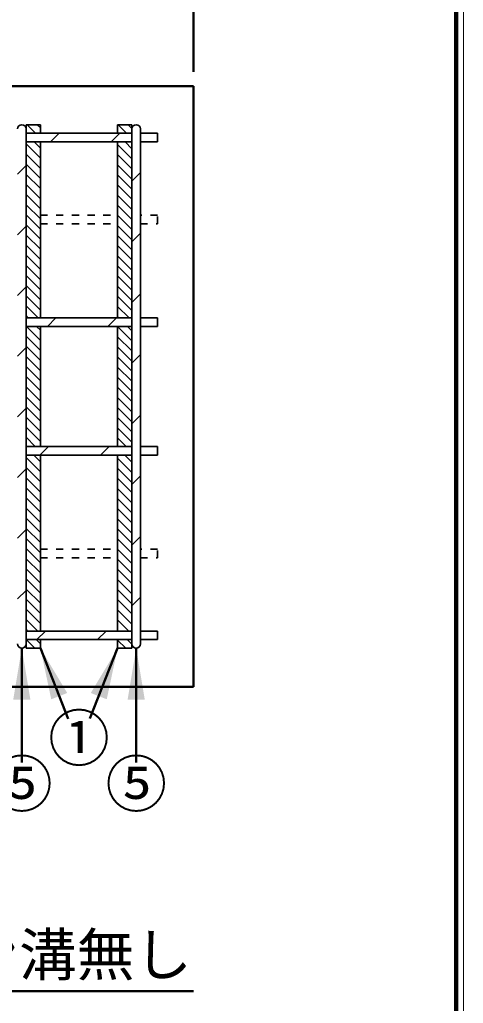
# Model space of a CAD drawing. Units: millimetres, scale not verified. Extents: x 100 to 4105, y 100 to 2870.
# Drawn here: x 3795 to 4105, y 1800 to 2487 of the extents above; entities that cross this region are included whole.
import ezdxf
from ezdxf.enums import TextEntityAlignment as Align

# ---------------------------------------------------------------- set-up
doc = ezdxf.new("R2010")
doc.units = ezdxf.units.MM
doc.header["$LTSCALE"] = 5
doc.linetypes.add('USER1', pattern=[2.2, 1, -1.2])
doc.layers.add('V-nasSTD', color=7, linetype='Continuous', lineweight=50)
doc.styles.add('ＭＳ ゴシック', font='')
doc.styles.get('ＭＳ ゴシック').set_extended_font_data('MS Gothic')

msp = doc.modelspace()

# ---------------------------------------------------------------- hatches: boundary and pattern name
at = {"layer": 'V-nasSTD'}
for points in [[(3802.213, 2011.855), (3796.213, 2047.855), (3790.213, 2011.855)], [(3822.384, 2014.351), (3816.8, 2012.156), (3809.213, 2047.855), (3827.968, 2016.546)], [(3844.458, 2016.546), (3863.213, 2047.855), (3855.626, 2012.156), (3850.042, 2014.351)], [(3882.213, 2011.855), (3876.213, 2047.855), (3870.213, 2011.855)]]:
    msp.add_hatch(color=256, dxfattribs=at).paths.add_polyline_path(points)

# ---------------------------------------------------------------- linework, layer by layer
at = {"layer": 'V-nasSTD', "lineweight": 100}
msp.add_line((4100, 105), (4100, 2865), dxfattribs=at)
at = {"layer": 'V-nasSTD'}
for p, q in [((3916.213, 2450.855), (3916.213, 2560.855)), ((3916.213, 2440.855), (1916.213, 2440.855)), ((3916.213, 2440.855), (3916.213, 2020.855)), ((3796.213, 1967.855), (3796.213, 2047.855)), ((3828.619, 1998.492), (3809.213, 2047.855)), ((3843.854, 1998.609), (3863.213, 2047.855)), ((3876.213, 1967.855), (3876.213, 2047.855)), ((1916.213, 2020.855), (3916.213, 2020.855)), ((3633.006, 1808.067), (3916.213, 1808.067))]:
    msp.add_line(p, q, dxfattribs=at)
at = {"layer": 'V-nasSTD', "lineweight": 35}
for p, q in [((3809.213, 2413.855), (3799.213, 2413.855)), ((3799.213, 2413.855), (3799.213, 2410.855)), ((3799.852, 2413.855), (3805.852, 2407.855)), ((3806.923, 2413.855), (3809.213, 2411.565)), ((3809.213, 2413.855), (3809.213, 2407.855)), ((3873.213, 2413.855), (3863.213, 2413.855)), ((3863.213, 2413.855), (3863.213, 2407.855)), ((3863.491, 2413.855), (3869.491, 2407.855)), ((3870.563, 2413.855), (3873.213, 2411.204)), ((3873.213, 2413.855), (3873.213, 2410.855)), ((3799.213, 2410.855), (3799.213, 2050.855)), ((3799.213, 2407.855), (3873.213, 2407.855)), ((3822.284, 2407.855), (3816.284, 2401.855)), ((3864.71, 2407.855), (3858.71, 2401.855)), ((3873.213, 2410.855), (3873.213, 2050.855)), ((3879.213, 2410.855), (3879.213, 2050.855)), ((3891.213, 2407.855), (3879.213, 2407.855)), ((3891.213, 2401.855), (3891.213, 2407.855)), ((3799.213, 2401.855), (3873.213, 2401.855)), ((3799.213, 2400.351), (3809.213, 2390.351)), ((3804.781, 2401.855), (3809.213, 2397.423)), ((3809.213, 2401.855), (3809.213, 2278.855)), ((3863.213, 2278.855), (3863.213, 2401.855)), ((3863.213, 2399.991), (3873.213, 2389.991)), ((3868.42, 2401.855), (3873.213, 2397.062)), ((3879.213, 2401.855), (3891.213, 2401.855)), ((3799.213, 2393.28), (3809.213, 2383.28)), ((3863.213, 2392.92), (3873.213, 2382.92)), ((3799.213, 2385.284), (3793.213, 2379.284)), ((3799.213, 2386.209), (3809.213, 2376.209)), ((3863.213, 2385.849), (3873.213, 2375.849)), ((3879.213, 2380.432), (3873.213, 2374.432)), ((3799.213, 2379.138), (3809.213, 2369.138)), ((3863.213, 2378.778), (3873.213, 2368.778)), ((3799.213, 2372.067), (3809.213, 2362.067)), ((3863.213, 2371.707), (3873.213, 2361.707)), ((3799.213, 2364.996), (3809.213, 2354.996)), ((3863.213, 2364.636), (3873.213, 2354.636)), ((3799.213, 2357.925), (3809.213, 2347.925)), ((3863.213, 2357.565), (3873.213, 2347.565)), ((3799.213, 2350.854), (3809.213, 2340.854)), ((3863.213, 2350.494), (3873.213, 2340.494)), ((3799.213, 2342.858), (3793.213, 2336.858)), ((3799.213, 2343.783), (3809.213, 2333.783)), ((3863.213, 2343.423), (3873.213, 2333.423)), ((3799.213, 2336.712), (3809.213, 2326.712)), ((3863.213, 2336.351), (3873.213, 2326.351)), ((3879.213, 2338.005), (3873.213, 2332.005)), ((3799.213, 2329.641), (3809.213, 2319.641)), ((3863.213, 2329.28), (3873.213, 2319.28)), ((3799.213, 2322.57), (3809.213, 2312.57)), ((3863.213, 2322.209), (3873.213, 2312.209)), ((3799.213, 2315.499), (3809.213, 2305.499)), ((3863.213, 2315.138), (3873.213, 2305.138)), ((3799.213, 2308.428), (3809.213, 2298.428)), ((3863.213, 2308.067), (3873.213, 2298.067)), ((3799.213, 2300.432), (3793.213, 2294.432)), ((3799.213, 2301.357), (3809.213, 2291.357)), ((3863.213, 2300.996), (3873.213, 2290.996)), ((3799.213, 2294.285), (3809.213, 2284.285)), ((3863.213, 2293.925), (3873.213, 2283.925)), ((3879.213, 2295.579), (3873.213, 2289.579)), ((3799.213, 2287.214), (3807.573, 2278.855)), ((3863.213, 2286.854), (3871.212, 2278.855)), ((3799.213, 2280.143), (3800.502, 2278.855)), ((3799.213, 2278.855), (3873.213, 2278.855)), ((3814.063, 2272.855), (3820.063, 2278.855)), ((3856.489, 2272.855), (3862.489, 2278.855)), ((3863.213, 2279.783), (3864.141, 2278.855)), ((3891.213, 2278.855), (3879.213, 2278.855)), ((3891.213, 2272.855), (3891.213, 2278.855)), ((3799.213, 2188.855), (3799.213, 2273.355)), ((3799.213, 2272.855), (3873.213, 2272.855)), ((3799.431, 2272.855), (3809.213, 2263.072)), ((3806.502, 2272.855), (3809.213, 2270.143)), ((3809.213, 2272.855), (3809.213, 2188.855)), ((3863.213, 2188.855), (3863.213, 2272.855)), ((3863.213, 2272.712), (3873.213, 2262.712)), ((3870.141, 2272.855), (3873.213, 2269.783)), ((3879.213, 2272.855), (3891.213, 2272.855)), ((3799.213, 2266.001), (3809.213, 2256.001)), ((3863.213, 2265.641), (3873.213, 2255.641)), ((3799.213, 2258.005), (3793.213, 2252.005)), ((3799.213, 2258.93), (3809.213, 2248.93)), ((3863.213, 2258.57), (3873.213, 2248.57)), ((3799.213, 2251.859), (3809.213, 2241.859)), ((3863.213, 2251.499), (3873.213, 2241.499)), ((3879.213, 2253.152), (3873.213, 2247.152)), ((3799.213, 2244.788), (3809.213, 2234.788)), ((3863.213, 2244.428), (3873.213, 2234.428)), ((3799.213, 2237.717), (3809.213, 2227.717)), ((3863.213, 2237.357), (3873.213, 2227.357)), ((3799.213, 2230.646), (3809.213, 2220.646)), ((3863.213, 2230.285), (3873.213, 2220.285)), ((3799.213, 2223.575), (3809.213, 2213.575)), ((3863.213, 2223.214), (3873.213, 2213.214)), ((3799.213, 2215.579), (3793.213, 2209.579)), ((3799.213, 2216.504), (3809.213, 2206.504)), ((3863.213, 2216.143), (3873.213, 2206.143)), ((3799.213, 2209.433), (3809.213, 2199.433)), ((3863.213, 2209.072), (3873.213, 2199.072)), ((3879.213, 2210.726), (3873.213, 2204.726)), ((3799.213, 2202.362), (3809.213, 2192.362)), ((3863.213, 2202.001), (3873.213, 2192.001)), ((3799.213, 2195.291), (3805.649, 2188.855)), ((3863.213, 2194.93), (3869.288, 2188.855)), ((3799.213, 2188.855), (3873.213, 2188.855)), ((3814.916, 2188.855), (3808.916, 2182.855)), ((3851.342, 2182.855), (3857.342, 2188.855)), ((3891.213, 2188.855), (3879.213, 2188.855)), ((3891.213, 2182.855), (3891.213, 2188.855)), ((3799.213, 2182.855), (3873.213, 2182.855)), ((3799.213, 2181.148), (3809.213, 2171.148)), ((3804.578, 2182.855), (3809.213, 2178.219)), ((3809.213, 2182.855), (3809.213, 2059.855)), ((3863.213, 2059.855), (3863.213, 2182.855)), ((3863.213, 2180.788), (3873.213, 2170.788)), ((3868.217, 2182.855), (3873.213, 2177.859)), ((3879.213, 2182.855), (3891.213, 2182.855)), ((3799.213, 2173.152), (3793.213, 2167.152)), ((3799.213, 2174.077), (3809.213, 2164.077)), ((3863.213, 2173.717), (3873.213, 2163.717)), ((3799.213, 2167.006), (3809.213, 2157.006)), ((3863.213, 2166.646), (3873.213, 2156.646)), ((3879.213, 2168.3), (3873.213, 2162.3)), ((3799.213, 2159.935), (3809.213, 2149.935)), ((3863.213, 2159.575), (3873.213, 2149.575)), ((3799.213, 2152.864), (3809.213, 2142.864)), ((3863.213, 2152.504), (3873.213, 2142.504)), ((3799.213, 2145.793), (3809.213, 2135.793)), ((3799.213, 2138.722), (3809.213, 2128.722)), ((3863.213, 2145.433), (3873.213, 2135.433)), ((3863.213, 2138.362), (3873.213, 2128.362)), ((3799.213, 2130.726), (3793.213, 2124.726)), ((3799.213, 2131.651), (3809.213, 2121.651)), ((3863.213, 2131.291), (3873.213, 2121.291)), ((3879.213, 2125.873), (3873.213, 2119.873)), ((3799.213, 2124.58), (3809.213, 2114.58)), ((3863.213, 2124.219), (3873.213, 2114.219)), ((3799.213, 2117.509), (3809.213, 2107.509)), ((3863.213, 2117.148), (3873.213, 2107.148)), ((3799.213, 2110.438), (3809.213, 2100.438)), ((3863.213, 2110.077), (3873.213, 2100.077)), ((3799.213, 2103.367), (3809.213, 2093.367)), ((3863.213, 2103.006), (3873.213, 2093.006)), ((3799.213, 2096.296), (3809.213, 2086.296)), ((3863.213, 2095.935), (3873.213, 2085.935)), ((3799.213, 2088.3), (3793.213, 2082.3)), ((3799.213, 2089.224), (3809.213, 2079.224)), ((3863.213, 2088.864), (3873.213, 2078.864)), ((3799.213, 2082.153), (3809.213, 2072.153)), ((3863.213, 2081.793), (3873.213, 2071.793)), ((3879.213, 2083.447), (3873.213, 2077.447)), ((3799.213, 2075.082), (3809.213, 2065.082)), ((3863.213, 2074.722), (3873.213, 2064.722)), ((3799.213, 2068.011), (3807.37, 2059.855)), ((3863.213, 2067.651), (3871.009, 2059.855)), ((3799.213, 2060.94), (3800.298, 2059.855)), ((3799.213, 2059.855), (3873.213, 2059.855)), ((3812.695, 2059.855), (3806.695, 2053.855)), ((3849.121, 2053.855), (3855.121, 2059.855)), ((3863.213, 2060.58), (3863.938, 2059.855)), ((3891.213, 2059.855), (3879.213, 2059.855)), ((3891.213, 2053.855), (3891.213, 2059.855)), ((3799.213, 2053.855), (3873.213, 2053.855)), ((3799.213, 2047.855), (3799.213, 2050.855)), ((3799.227, 2053.855), (3805.227, 2047.855)), ((3806.298, 2053.855), (3809.213, 2050.94)), ((3809.213, 2047.855), (3809.213, 2053.855)), ((3863.213, 2047.855), (3863.213, 2053.855)), ((3863.213, 2053.509), (3868.867, 2047.855)), ((3869.938, 2053.855), (3873.213, 2050.58)), ((3873.213, 2047.855), (3873.213, 2053.855)), ((3873.213, 2048.355), (3873.213, 2050.855)), ((3873.213, 2047.855), (3873.213, 2050.855)), ((3879.213, 2053.855), (3891.213, 2053.855)), ((3799.213, 2047.855), (3809.213, 2047.855)), ((3863.213, 2047.855), (3873.213, 2047.855))]:
    msp.add_line(p, q, dxfattribs=at)
at = {"layer": 'V-nasSTD', "linetype": 'USER1', "lineweight": 35}
for p, q in [((3809.213, 2350.567), (3863.213, 2350.567)), ((3891.213, 2350.567), (3879.213, 2350.567)), ((3891.213, 2344.567), (3891.213, 2350.567)), ((3809.213, 2344.567), (3863.213, 2344.567)), ((3879.213, 2344.567), (3891.213, 2344.567)), ((3809.213, 2117.143), (3863.213, 2117.143)), ((3891.213, 2117.143), (3879.213, 2117.143)), ((3891.213, 2111.143), (3891.213, 2117.143)), ((3809.213, 2111.143), (3863.213, 2111.143)), ((3879.213, 2111.143), (3891.213, 2111.143))]:
    msp.add_line(p, q, dxfattribs=at)
at = {"layer": 'V-nasSTD', "lineweight": 13}
msp.add_lwpolyline([(100, 100), (100, 2870), (4105, 2870), (4105, 100)], close=True, dxfattribs=at)
at = {"layer": 'V-nasSTD', "lineweight": 35}
for centre, start, end in [((3796.213, 2410.855), 0, 180), ((3876.213, 2410.855), 0, 180), ((3796.213, 2050.855), 180, 0), ((3876.213, 2050.855), 180, 0)]:
    msp.add_arc(centre, 3, start, end, dxfattribs=at)

# ---------------------------------------------------------------- texts
at = {"layer": 'V-nasSTD', "style": 'ＭＳ ゴシック'}
for s, height, p in [('①', 31.67, (3814.613, 2000.774)), ('⑤', 31.67, (3774.65, 1968.755)), ('⑤', 31.67, (3854.65, 1968.755)), ('パッキン溝無し', 29.56, (3633.006, 1848.387))]:
    msp.add_text(s, height=height, dxfattribs=at).set_placement(p, align=Align.TOP_LEFT)

doc.saveas('drawing.dxf')
